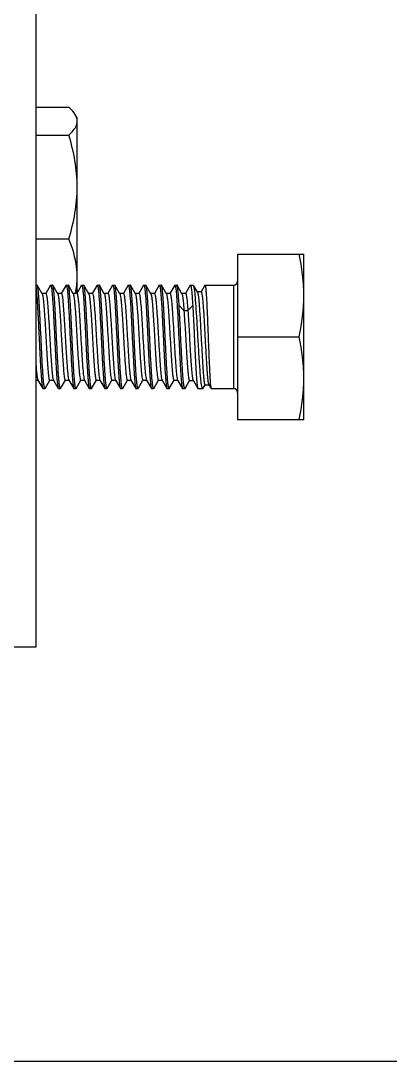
# Model space of a CAD drawing. Extents: x -1396510 to 1250330, y -1892470 to 1623980.
# Drawn here: x -1160263.5 to -1160093.6, y -63546.5 to -63067.9 of the extents above; entities that cross this region are included whole.
import ezdxf

# ---------------------------------------------------------------- set-up
doc = ezdxf.new("R2010")
doc.units = 0
doc.header["$LTSCALE"] = 1000
doc.header["$MEASUREMENT"] = 0

msp = doc.modelspace()

# ---------------------------------------------------------------- linework, layer by layer
at = {"linetype": 'Continuous'}
for p, q in [((-1160256.59, -61890.08), (-1160256.59, -63356.1)), ((-1160256.59, -63107.68), (-1160241.38, -63107.68)), ((-1160237.55, -63112.62), (-1160238.45, -63111.07)), ((-1160237.55, -63193), (-1160237.55, -63112.62)), ((-1160256.59, -63120.48), (-1160241.38, -63120.48)), ((-1160256.59, -63168.26), (-1160241.38, -63168.26)), ((-1160163.78, -63175.23), (-1160163.78, -63251.38)), ((-1160163.78, -63175.23), (-1160133.32, -63175.23)), ((-1160133.32, -63251.38), (-1160133.32, -63175.23)), ((-1160256.59, -63189.51), (-1160256, -63189.51)), ((-1160255.9, -63189.59), (-1160256, -63189.51)), ((-1160253.66, -63193.46), (-1160255.9, -63189.59)), ((-1160251.99, -63193.36), (-1160253.72, -63193.36)), ((-1160253.66, -63193.46), (-1160253.6, -63193.59)), ((-1160249.85, -63189.59), (-1160252.04, -63193.36)), ((-1160249.85, -63189.59), (-1160249.75, -63189.51)), ((-1160249.75, -63189.51), (-1160248.86, -63189.51)), ((-1160248.77, -63189.59), (-1160248.86, -63189.51)), ((-1160246.52, -63193.46), (-1160248.77, -63189.59)), ((-1160244.85, -63193.36), (-1160246.58, -63193.36)), ((-1160242.71, -63189.59), (-1160244.9, -63193.36)), ((-1160242.71, -63189.59), (-1160242.61, -63189.51)), ((-1160242.61, -63189.51), (-1160241.72, -63189.51)), ((-1160241.63, -63189.59), (-1160241.72, -63189.51)), ((-1160239.38, -63193.46), (-1160241.63, -63189.59)), ((-1160237.71, -63193.36), (-1160239.44, -63193.36)), ((-1160239.38, -63193.46), (-1160239.33, -63193.58)), ((-1160238.33, -63193.37), (-1160238.3, -63193.26)), ((-1160235.57, -63189.59), (-1160237.76, -63193.36)), ((-1160235.57, -63189.59), (-1160235.47, -63189.51)), ((-1160235.47, -63189.51), (-1160234.58, -63189.51)), ((-1160234.49, -63189.59), (-1160234.58, -63189.51)), ((-1160232.24, -63193.46), (-1160234.49, -63189.59)), ((-1160230.57, -63193.36), (-1160232.3, -63193.36)), ((-1160232.24, -63193.46), (-1160232.19, -63193.57)), ((-1160228.43, -63189.59), (-1160230.62, -63193.36)), ((-1160228.43, -63189.59), (-1160228.33, -63189.51)), ((-1160228.33, -63189.51), (-1160227.44, -63189.51)), ((-1160227.35, -63189.59), (-1160227.44, -63189.51)), ((-1160225.1, -63193.46), (-1160227.35, -63189.59)), ((-1160223.43, -63193.36), (-1160225.16, -63193.36)), ((-1160225.1, -63193.46), (-1160225.05, -63193.57)), ((-1160221.29, -63189.59), (-1160223.48, -63193.36)), ((-1160221.29, -63189.59), (-1160221.19, -63189.51)), ((-1160221.19, -63189.51), (-1160220.3, -63189.51)), ((-1160217.96, -63193.46), (-1160220.21, -63189.59)), ((-1160216.29, -63193.36), (-1160218.02, -63193.36)), ((-1160214.15, -63189.59), (-1160216.35, -63193.36)), ((-1160214.15, -63189.59), (-1160214.06, -63189.51)), ((-1160214.06, -63189.51), (-1160213.16, -63189.51)), ((-1160213.07, -63189.59), (-1160213.16, -63189.51)), ((-1160210.82, -63193.46), (-1160213.07, -63189.59)), ((-1160209.15, -63193.36), (-1160210.88, -63193.36)), ((-1160210.82, -63193.46), (-1160210.78, -63193.56)), ((-1160207.01, -63189.59), (-1160209.21, -63193.36)), ((-1160207.01, -63189.59), (-1160206.92, -63189.51)), ((-1160206.92, -63189.51), (-1160206.02, -63189.51)), ((-1160205.93, -63189.59), (-1160206.02, -63189.51)), ((-1160203.68, -63193.46), (-1160205.93, -63189.59)), ((-1160202.01, -63193.36), (-1160203.74, -63193.36)), ((-1160203.68, -63193.46), (-1160203.64, -63193.55)), ((-1160199.87, -63189.59), (-1160202.07, -63193.36)), ((-1160199.87, -63189.59), (-1160199.78, -63189.51)), ((-1160199.78, -63189.51), (-1160198.88, -63189.51)), ((-1160198.79, -63189.59), (-1160198.88, -63189.51)), ((-1160196.54, -63193.46), (-1160198.79, -63189.59)), ((-1160194.87, -63193.36), (-1160196.6, -63193.36)), ((-1160196.54, -63193.46), (-1160196.5, -63193.55)), ((-1160192.73, -63189.59), (-1160194.93, -63193.36)), ((-1160192.73, -63189.59), (-1160192.64, -63189.51)), ((-1160192.64, -63189.51), (-1160191.74, -63189.51)), ((-1160189.4, -63193.46), (-1160191.65, -63189.59)), ((-1160187.73, -63193.36), (-1160189.46, -63193.36)), ((-1160185.59, -63189.59), (-1160187.79, -63193.36)), ((-1160185.59, -63189.59), (-1160185.5, -63189.51)), ((-1160185.5, -63189.51), (-1160184.14, -63189.51)), ((-1160184.02, -63189.61), (-1160184.14, -63189.51)), ((-1160182.25, -63192.66), (-1160184.02, -63189.61)), ((-1160180.58, -63192.57), (-1160182.31, -63192.57)), ((-1160178.88, -63189.56), (-1160180.63, -63192.57)), ((-1160178.88, -63189.56), (-1160178.82, -63189.51)), ((-1160178.82, -63189.51), (-1160165.68, -63189.51)), ((-1160165.68, -63189.51), (-1160165.68, -63237.1)), ((-1160190.7, -63198.9), (-1160188.47, -63201.23)), ((-1160188.47, -63201.23), (-1160186.69, -63201.23)), ((-1160186.69, -63201.23), (-1160184.45, -63198.9)), ((-1160218.52, -63213.3), (-1160218.58, -63212.01)), ((-1160212.33, -63212.01), (-1160212.27, -63213.3)), ((-1160163.78, -63213.3), (-1160135.46, -63213.3)), ((-1160256.59, -63233.25), (-1160255.61, -63233.25)), ((-1160255.67, -63233.15), (-1160253.42, -63237.02)), ((-1160252.33, -63237.02), (-1160250.15, -63233.25)), ((-1160250.2, -63233.25), (-1160248.47, -63233.25)), ((-1160248.53, -63233.15), (-1160246.28, -63237.02)), ((-1160245.2, -63237.02), (-1160243.01, -63233.25)), ((-1160243.06, -63233.25), (-1160241.33, -63233.25)), ((-1160241.39, -63233.15), (-1160239.14, -63237.02)), ((-1160238.06, -63237.02), (-1160235.87, -63233.25)), ((-1160235.92, -63233.25), (-1160234.19, -63233.25)), ((-1160234.25, -63233.15), (-1160232, -63237.02)), ((-1160230.92, -63237.02), (-1160228.73, -63233.25)), ((-1160228.78, -63233.25), (-1160227.05, -63233.25)), ((-1160227.11, -63233.15), (-1160224.86, -63237.02)), ((-1160223.78, -63237.02), (-1160221.59, -63233.25)), ((-1160221.64, -63233.25), (-1160219.92, -63233.25)), ((-1160219.97, -63233.15), (-1160217.72, -63237.02)), ((-1160216.64, -63237.02), (-1160214.45, -63233.25)), ((-1160214.5, -63233.25), (-1160212.78, -63233.25)), ((-1160212.83, -63233.15), (-1160210.58, -63237.02)), ((-1160209.5, -63237.02), (-1160207.31, -63233.25)), ((-1160207.37, -63233.25), (-1160205.64, -63233.25)), ((-1160205.69, -63233.15), (-1160203.44, -63237.02)), ((-1160202.36, -63237.02), (-1160200.17, -63233.25)), ((-1160200.23, -63233.25), (-1160198.5, -63233.25)), ((-1160198.55, -63233.15), (-1160196.3, -63237.02)), ((-1160195.22, -63237.02), (-1160193.03, -63233.25)), ((-1160193.09, -63233.25), (-1160191.36, -63233.25)), ((-1160191.41, -63233.15), (-1160189.16, -63237.02)), ((-1160187.99, -63237.01), (-1160185.88, -63233.38)), ((-1160185.94, -63233.38), (-1160184.21, -63233.38)), ((-1160184.27, -63233.29), (-1160182.09, -63237.03)), ((-1160179.7, -63236.97), (-1160178.74, -63235.33)), ((-1160178.78, -63235.3), (-1160177.05, -63235.3)), ((-1160177.1, -63235.22), (-1160177.05, -63235.3)), ((-1160177.05, -63235.3), (-1160176.03, -63237.06)), ((-1160253.42, -63237.02), (-1160253.32, -63237.1)), ((-1160253.32, -63237.1), (-1160252.43, -63237.1)), ((-1160252.33, -63237.02), (-1160252.43, -63237.1)), ((-1160246.28, -63237.02), (-1160246.18, -63237.1)), ((-1160246.18, -63237.1), (-1160245.29, -63237.1)), ((-1160245.2, -63237.02), (-1160245.29, -63237.1)), ((-1160239.14, -63237.02), (-1160239.04, -63237.1)), ((-1160239.04, -63237.1), (-1160238.15, -63237.1)), ((-1160238.06, -63237.02), (-1160238.15, -63237.1)), ((-1160232, -63237.02), (-1160231.9, -63237.1)), ((-1160231.9, -63237.1), (-1160231.01, -63237.1)), ((-1160230.92, -63237.02), (-1160231.01, -63237.1)), ((-1160224.86, -63237.02), (-1160224.76, -63237.1)), ((-1160224.76, -63237.1), (-1160223.87, -63237.1)), ((-1160223.78, -63237.02), (-1160223.87, -63237.1)), ((-1160217.72, -63237.02), (-1160217.62, -63237.1)), ((-1160217.62, -63237.1), (-1160216.73, -63237.1)), ((-1160216.64, -63237.02), (-1160216.73, -63237.1)), ((-1160210.58, -63237.02), (-1160210.49, -63237.1)), ((-1160210.49, -63237.1), (-1160209.59, -63237.1)), ((-1160209.5, -63237.02), (-1160209.59, -63237.1)), ((-1160203.44, -63237.02), (-1160203.35, -63237.1)), ((-1160203.35, -63237.1), (-1160202.45, -63237.1)), ((-1160202.36, -63237.02), (-1160202.45, -63237.1)), ((-1160196.3, -63237.02), (-1160196.21, -63237.1)), ((-1160196.21, -63237.1), (-1160195.31, -63237.1)), ((-1160195.22, -63237.02), (-1160195.31, -63237.1)), ((-1160189.16, -63237.02), (-1160189.07, -63237.1)), ((-1160189.07, -63237.1), (-1160188.1, -63237.1)), ((-1160187.99, -63237.01), (-1160188.1, -63237.1)), ((-1160182.09, -63237.03), (-1160182, -63237.1)), ((-1160182, -63237.1), (-1160179.85, -63237.1)), ((-1160179.7, -63236.97), (-1160179.85, -63237.1)), ((-1160176.03, -63237.06), (-1160175.98, -63237.1)), ((-1160175.98, -63237.1), (-1160165.68, -63237.1)), ((-1160163.78, -63251.38), (-1160133.32, -63251.38)), ((-1160256.59, -63356.1), (-1160451.74, -63356.1)), ((-1160639.75, -63546.48), (-1156356, -63546.48))]:
    msp.add_line(p, q, dxfattribs=at)
for centre, start, end in [((-1160165.68, -63187.6), 270, 0), ((-1160165.68, -63239.01), 0, 90)]:
    msp.add_arc(centre, 1.9, start, end, dxfattribs=at)
for points, knots in [([(-1160238.43, -63111.11), (-1160238.6, -63110.81), (-1160239.44, -63109.54), (-1160240.51, -63108.46), (-1160241.38, -63107.68)], [0, 0, 0, 0, 0.228299, 1, 1, 1, 1]), ([(-1160237.55, -63114.08), (-1160237.55, -63113.83), (-1160237.63, -63112.79), (-1160238.03, -63111.79), (-1160238.43, -63111.11)], [0, 0, 0, 0, 0.23968, 1, 1, 1, 1]), ([(-1160241.38, -63120.48), (-1160240.83, -63119.98), (-1160239.04, -63118.26), (-1160237.55, -63115.85), (-1160237.55, -63114.08)], [0, 0, 0, 0, 0.295183, 1, 1, 1, 1]), ([(-1160237.55, -63185.75), (-1160237.55, -63184.27), (-1160237.92, -63178.27), (-1160239.68, -63172.44), (-1160241.38, -63168.26)], [0, 0, 0, 0, 0.247141, 1, 1, 1, 1]), ([(-1160256.59, -63190.32), (-1160256.4, -63191.38), (-1160256.16, -63194.22), (-1160255.8, -63199.34), (-1160255.46, -63205.93), (-1160255.23, -63210.76), (-1160255.11, -63213.3)], [0, 0, 0, 0, 0.140058, 0.370691, 0.667791, 1, 1, 1, 1]), ([(-1160254.21, -63213.3), (-1160254.35, -63210.42), (-1160254.55, -63206.22), (-1160254.84, -63200.85), (-1160255.04, -63197.37), (-1160255.25, -63194.44), (-1160255.43, -63192.16), (-1160255.65, -63190.63), (-1160255.77, -63189.82), (-1160255.9, -63189.59)], [0, 0, 0, 0, 0.363957, 0.530228, 0.678248, 0.80294, 0.900058, 0.966367, 1, 1, 1, 1]), ([(-1160253.6, -63193.59), (-1160253.49, -63193.88), (-1160253.35, -63194.7), (-1160253.14, -63196.24), (-1160252.94, -63198.38), (-1160252.65, -63202.17), (-1160252.3, -63207.71), (-1160251.97, -63213.58), (-1160251.69, -63218.42), (-1160251.49, -63221.87), (-1160251.28, -63225.02), (-1160251.07, -63227.76), (-1160250.87, -63230), (-1160250.68, -63231.65), (-1160250.49, -63232.67), (-1160250.35, -63233.11), (-1160250.25, -63233.25), (-1160250.2, -63233.25)], [0, 0, 0, 0, 0.023208, 0.06259, 0.116944, 0.184435, 0.349152, 0.534126, 0.626268, 0.713899, 0.79398, 0.86374, 0.920773, 0.963144, 0.989509, 0.996558, 1, 1, 1, 1]), ([(-1160251.99, -63193.36), (-1160251.94, -63193.36), (-1160251.84, -63193.5), (-1160251.7, -63193.96), (-1160251.51, -63195.01), (-1160251.31, -63196.72), (-1160251.1, -63199.03), (-1160250.89, -63201.86), (-1160250.68, -63205.1), (-1160250.47, -63208.64), (-1160250.19, -63213.57), (-1160249.91, -63218.46), (-1160249.62, -63223.12), (-1160249.41, -63226.18), (-1160249.2, -63228.76), (-1160249, -63230.81), (-1160248.79, -63232.19), (-1160248.66, -63232.93), (-1160248.53, -63233.15)], [0, 0, 0, 0, 0.003516, 0.010771, 0.037949, 0.081609, 0.140308, 0.211978, 0.294061, 0.383613, 0.477416, 0.664254, 0.750571, 0.827952, 0.893624, 0.945254, 0.981055, 1, 1, 1, 1]), ([(-1160249.75, -63189.51), (-1160249.7, -63189.51), (-1160249.59, -63189.7), (-1160249.51, -63190.02), (-1160249.4, -63190.61), (-1160249.24, -63191.78), (-1160249.05, -63193.77), (-1160248.84, -63196.69), (-1160248.62, -63200.25), (-1160248.41, -63204.31), (-1160248.19, -63208.72), (-1160248.04, -63211.76), (-1160247.97, -63213.3)], [0, 0, 0, 0, 0.006677, 0.021736, 0.045902, 0.079117, 0.171507, 0.295565, 0.446598, 0.618848, 0.805696, 1, 1, 1, 1]), ([(-1160247.07, -63213.3), (-1160247.21, -63210.42), (-1160247.41, -63206.22), (-1160247.7, -63200.85), (-1160247.9, -63197.37), (-1160248.11, -63194.44), (-1160248.3, -63192.16), (-1160248.52, -63190.63), (-1160248.63, -63189.82), (-1160248.77, -63189.59)], [0, 0, 0, 0, 0.363958, 0.530225, 0.678245, 0.80294, 0.90006, 0.966367, 1, 1, 1, 1]), ([(-1160246.52, -63193.46), (-1160246.45, -63193.58), (-1160246.35, -63193.96), (-1160246.13, -63195.09), (-1160245.91, -63197.21), (-1160245.63, -63200.47), (-1160245.36, -63204.54), (-1160245.08, -63209.16), (-1160244.72, -63215.57), (-1160244.44, -63220.41), (-1160244.23, -63223.58)], [0, 0, 0, 0, 0.014139, 0.038106, 0.114569, 0.22512, 0.362916, 0.519336, 0.684562, 1, 1, 1, 1]), ([(-1160244.85, -63193.36), (-1160244.77, -63193.36), (-1160244.64, -63193.66), (-1160244.52, -63194.14), (-1160244.37, -63195.02), (-1160244.23, -63196.17), (-1160244.09, -63197.64), (-1160243.88, -63200.11), (-1160243.63, -63203.71), (-1160243.34, -63208.47), (-1160243.05, -63213.56), (-1160242.76, -63218.64), (-1160242.55, -63221.98), (-1160242.45, -63223.58)], [0, 0, 0, 0, 0.007549, 0.025288, 0.053782, 0.092698, 0.14142, 0.199125, 0.337396, 0.498012, 0.669894, 0.841157, 1, 1, 1, 1]), ([(-1160242.61, -63189.51), (-1160242.56, -63189.51), (-1160242.46, -63189.7), (-1160242.37, -63190.02), (-1160242.26, -63190.61), (-1160242.1, -63191.78), (-1160241.91, -63193.77), (-1160241.7, -63196.69), (-1160241.48, -63200.25), (-1160241.27, -63204.31), (-1160241.05, -63208.72), (-1160240.9, -63211.76), (-1160240.83, -63213.3)], [0, 0, 0, 0, 0.006686, 0.021758, 0.045933, 0.079154, 0.171555, 0.295617, 0.446646, 0.618881, 0.805711, 1, 1, 1, 1]), ([(-1160239.93, -63213.3), (-1160240.07, -63210.42), (-1160240.27, -63206.22), (-1160240.56, -63200.85), (-1160240.76, -63197.37), (-1160240.97, -63194.44), (-1160241.16, -63192.16), (-1160241.38, -63190.63), (-1160241.49, -63189.82), (-1160241.63, -63189.59)], [0, 0, 0, 0, 0.363963, 0.530225, 0.678242, 0.802937, 0.90006, 0.966368, 1, 1, 1, 1]), ([(-1160239.33, -63193.58), (-1160239.22, -63193.86), (-1160239.07, -63194.68), (-1160238.87, -63196.21), (-1160238.67, -63198.34), (-1160238.37, -63202.13), (-1160238.03, -63207.67), (-1160237.7, -63213.54), (-1160237.42, -63218.39), (-1160237.21, -63221.84), (-1160237, -63225), (-1160236.8, -63227.75), (-1160236.59, -63230), (-1160236.4, -63231.65), (-1160236.21, -63232.67), (-1160236.07, -63233.11), (-1160235.97, -63233.25), (-1160235.92, -63233.25)], [0, 0, 0, 0, 0.022931, 0.062083, 0.116262, 0.183637, 0.34829, 0.533386, 0.625634, 0.713389, 0.793599, 0.863481, 0.920621, 0.963074, 0.989491, 0.996553, 1, 1, 1, 1]), ([(-1160237.71, -63193.36), (-1160237.66, -63193.36), (-1160237.56, -63193.5), (-1160237.42, -63193.96), (-1160237.23, -63195.01), (-1160237.03, -63196.72), (-1160236.82, -63199.03), (-1160236.61, -63201.86), (-1160236.4, -63205.1), (-1160236.19, -63208.64), (-1160235.91, -63213.57), (-1160235.63, -63218.46), (-1160235.34, -63223.12), (-1160235.13, -63226.18), (-1160234.92, -63228.76), (-1160234.73, -63230.81), (-1160234.51, -63232.19), (-1160234.38, -63232.93), (-1160234.25, -63233.15)], [0, 0, 0, 0, 0.003516, 0.010771, 0.037949, 0.081609, 0.140308, 0.211978, 0.294061, 0.383613, 0.477416, 0.664254, 0.750571, 0.827952, 0.893624, 0.945254, 0.981055, 1, 1, 1, 1]), ([(-1160235.47, -63189.51), (-1160235.42, -63189.51), (-1160235.32, -63189.7), (-1160235.23, -63190.02), (-1160235.12, -63190.61), (-1160234.96, -63191.78), (-1160234.77, -63193.77), (-1160234.56, -63196.69), (-1160234.34, -63200.25), (-1160234.13, -63204.31), (-1160233.91, -63208.72), (-1160233.76, -63211.76), (-1160233.69, -63213.3)], [0, 0, 0, 0, 0.006697, 0.021779, 0.045964, 0.079195, 0.171609, 0.295674, 0.446694, 0.618911, 0.805729, 1, 1, 1, 1]), ([(-1160232.79, -63213.3), (-1160232.93, -63210.42), (-1160233.13, -63206.22), (-1160233.42, -63200.85), (-1160233.62, -63197.37), (-1160233.83, -63194.44), (-1160234.02, -63192.16), (-1160234.24, -63190.63), (-1160234.35, -63189.82), (-1160234.49, -63189.59)], [0, 0, 0, 0, 0.363962, 0.530226, 0.678239, 0.802933, 0.900057, 0.966368, 1, 1, 1, 1]), ([(-1160232.19, -63193.57), (-1160232.08, -63193.85), (-1160231.93, -63194.67), (-1160231.73, -63196.2), (-1160231.53, -63198.32), (-1160231.23, -63202.12), (-1160230.89, -63207.65), (-1160230.56, -63213.52), (-1160230.28, -63218.37), (-1160230.07, -63221.83), (-1160229.86, -63224.99), (-1160229.66, -63227.74), (-1160229.45, -63229.99), (-1160229.26, -63231.65), (-1160229.07, -63232.67), (-1160228.93, -63233.11), (-1160228.83, -63233.25), (-1160228.78, -63233.25)], [0, 0, 0, 0, 0.022792, 0.061828, 0.11592, 0.183237, 0.347858, 0.533014, 0.625317, 0.713133, 0.793408, 0.863351, 0.920544, 0.963039, 0.989482, 0.996551, 1, 1, 1, 1]), ([(-1160230.57, -63193.36), (-1160230.52, -63193.36), (-1160230.42, -63193.5), (-1160230.28, -63193.96), (-1160230.09, -63195.01), (-1160229.89, -63196.72), (-1160229.68, -63199.03), (-1160229.47, -63201.86), (-1160229.26, -63205.1), (-1160229.05, -63208.64), (-1160228.77, -63213.57), (-1160228.49, -63218.46), (-1160228.2, -63223.12), (-1160227.99, -63226.18), (-1160227.78, -63228.76), (-1160227.59, -63230.81), (-1160227.37, -63232.19), (-1160227.24, -63232.93), (-1160227.11, -63233.15)], [0, 0, 0, 0, 0.003516, 0.010771, 0.037949, 0.081609, 0.140308, 0.211978, 0.294061, 0.383613, 0.477416, 0.664254, 0.750571, 0.827952, 0.893624, 0.945254, 0.981055, 1, 1, 1, 1]), ([(-1160228.33, -63189.51), (-1160228.28, -63189.51), (-1160228.18, -63189.7), (-1160228.09, -63190.02), (-1160227.98, -63190.61), (-1160227.82, -63191.78), (-1160227.63, -63193.77), (-1160227.42, -63196.69), (-1160227.2, -63200.25), (-1160226.99, -63204.31), (-1160226.77, -63208.72), (-1160226.62, -63211.76), (-1160226.55, -63213.3)], [0, 0, 0, 0, 0.006676, 0.021733, 0.045899, 0.079113, 0.171508, 0.295569, 0.446596, 0.61884, 0.805693, 1, 1, 1, 1]), ([(-1160225.66, -63213.3), (-1160225.79, -63210.42), (-1160225.99, -63206.22), (-1160226.28, -63200.85), (-1160226.48, -63197.37), (-1160226.69, -63194.44), (-1160226.88, -63192.16), (-1160227.1, -63190.63), (-1160227.21, -63189.82), (-1160227.35, -63189.59)], [0, 0, 0, 0, 0.363961, 0.530225, 0.678245, 0.802939, 0.90006, 0.966367, 1, 1, 1, 1]), ([(-1160225.05, -63193.57), (-1160224.94, -63193.85), (-1160224.79, -63194.66), (-1160224.59, -63196.18), (-1160224.39, -63198.31), (-1160224.09, -63202.1), (-1160223.75, -63207.63), (-1160223.42, -63213.51), (-1160223.14, -63218.36), (-1160222.93, -63221.82), (-1160222.72, -63224.98), (-1160222.52, -63227.73), (-1160222.31, -63229.99), (-1160222.12, -63231.64), (-1160221.93, -63232.67), (-1160221.79, -63233.11), (-1160221.69, -63233.25), (-1160221.64, -63233.25)], [0, 0, 0, 0, 0.022654, 0.061574, 0.115578, 0.182837, 0.347426, 0.532643, 0.624999, 0.712877, 0.793216, 0.863221, 0.920468, 0.963004, 0.989473, 0.996549, 1, 1, 1, 1]), ([(-1160223.43, -63193.36), (-1160223.38, -63193.36), (-1160223.28, -63193.5), (-1160223.14, -63193.96), (-1160222.95, -63195.01), (-1160222.75, -63196.72), (-1160222.54, -63199.03), (-1160222.33, -63201.86), (-1160222.12, -63205.1), (-1160221.91, -63208.64), (-1160221.63, -63213.57), (-1160221.35, -63218.46), (-1160221.06, -63223.12), (-1160220.85, -63226.18), (-1160220.64, -63228.76), (-1160220.45, -63230.81), (-1160220.23, -63232.19), (-1160220.1, -63232.93), (-1160219.97, -63233.15)], [0, 0, 0, 0, 0.003516, 0.010772, 0.037949, 0.081609, 0.140308, 0.211978, 0.294061, 0.383612, 0.477416, 0.664254, 0.750571, 0.827952, 0.893624, 0.945254, 0.981055, 1, 1, 1, 1]), ([(-1160221.19, -63189.51), (-1160221.14, -63189.51), (-1160221.04, -63189.7), (-1160220.95, -63190.02), (-1160220.84, -63190.61), (-1160220.68, -63191.78), (-1160220.49, -63193.77), (-1160220.28, -63196.69), (-1160220.06, -63200.25), (-1160219.85, -63204.31), (-1160219.63, -63208.72), (-1160219.48, -63211.76), (-1160219.41, -63213.3)], [0, 0, 0, 0, 0.006689, 0.021763, 0.04594, 0.079164, 0.171568, 0.295631, 0.446657, 0.618886, 0.805714, 1, 1, 1, 1]), ([(-1160220.21, -63189.59), (-1160220.22, -63189.56), (-1160220.24, -63189.53), (-1160220.28, -63189.51), (-1160220.3, -63189.51)], [0, 0, 0, 0, 0.600612, 1, 1, 1, 1]), ([(-1160218.58, -63212.01), (-1160218.71, -63209.26), (-1160218.9, -63205.26), (-1160219.18, -63200.16), (-1160219.37, -63196.89), (-1160219.58, -63194.15), (-1160219.75, -63192), (-1160219.96, -63190.56), (-1160220.08, -63189.8), (-1160220.21, -63189.59)], [0, 0, 0, 0, 0.367266, 0.533405, 0.680662, 0.804347, 0.900563, 0.966339, 1, 1, 1, 1]), ([(-1160217.96, -63193.46), (-1160217.85, -63193.66), (-1160217.72, -63194.31), (-1160217.52, -63195.55), (-1160217.34, -63197.36), (-1160217.14, -63199.66), (-1160216.94, -63202.39), (-1160216.67, -63206.62), (-1160216.48, -63209.94), (-1160216.35, -63212.22)], [0, 0, 0, 0, 0.036414, 0.10397, 0.201071, 0.324823, 0.471425, 0.636308, 1, 1, 1, 1]), ([(-1160216.29, -63193.36), (-1160216.24, -63193.36), (-1160216.14, -63193.5), (-1160216, -63193.96), (-1160215.81, -63195), (-1160215.62, -63196.69), (-1160215.41, -63199), (-1160215.2, -63201.8), (-1160214.91, -63206.27), (-1160214.71, -63209.79), (-1160214.57, -63212.22)], [0, 0, 0, 0, 0.007368, 0.022553, 0.07941, 0.170757, 0.293599, 0.443643, 0.615565, 1, 1, 1, 1]), ([(-1160214.06, -63189.51), (-1160214, -63189.51), (-1160213.9, -63189.68), (-1160213.82, -63189.99), (-1160213.71, -63190.53), (-1160213.56, -63191.63), (-1160213.38, -63193.49), (-1160213.17, -63196.23), (-1160212.96, -63199.58), (-1160212.75, -63203.43), (-1160212.54, -63207.62), (-1160212.4, -63210.53), (-1160212.33, -63212.01)], [0, 0, 0, 0, 0.006689, 0.021571, 0.045424, 0.078208, 0.169526, 0.292465, 0.442701, 0.6149, 0.802905, 1, 1, 1, 1]), ([(-1160211.38, -63213.3), (-1160211.51, -63210.42), (-1160211.71, -63206.22), (-1160212, -63200.85), (-1160212.2, -63197.37), (-1160212.41, -63194.44), (-1160212.6, -63192.16), (-1160212.82, -63190.63), (-1160212.93, -63189.82), (-1160213.07, -63189.59)], [0, 0, 0, 0, 0.363957, 0.530226, 0.678247, 0.80294, 0.900059, 0.966367, 1, 1, 1, 1]), ([(-1160210.78, -63193.56), (-1160210.66, -63193.83), (-1160210.52, -63194.64), (-1160210.31, -63196.15), (-1160210.11, -63198.27), (-1160209.82, -63202.06), (-1160209.47, -63207.59), (-1160209.14, -63213.47), (-1160208.86, -63218.33), (-1160208.65, -63221.8), (-1160208.44, -63224.97), (-1160208.24, -63227.72), (-1160208.03, -63229.98), (-1160207.84, -63231.64), (-1160207.65, -63232.67), (-1160207.51, -63233.11), (-1160207.41, -63233.25), (-1160207.37, -63233.25)], [0, 0, 0, 0, 0.022376, 0.061065, 0.114893, 0.182035, 0.346559, 0.531898, 0.624361, 0.712364, 0.792832, 0.86296, 0.920314, 0.962934, 0.989455, 0.996544, 1, 1, 1, 1]), ([(-1160209.15, -63193.36), (-1160209.1, -63193.36), (-1160209, -63193.5), (-1160208.86, -63193.96), (-1160208.67, -63195.01), (-1160208.47, -63196.72), (-1160208.26, -63199.03), (-1160208.06, -63201.86), (-1160207.84, -63205.1), (-1160207.63, -63208.64), (-1160207.35, -63213.57), (-1160207.07, -63218.46), (-1160206.78, -63223.12), (-1160206.57, -63226.18), (-1160206.36, -63228.76), (-1160206.17, -63230.81), (-1160205.95, -63232.19), (-1160205.82, -63232.93), (-1160205.69, -63233.15)], [0, 0, 0, 0, 0.003515, 0.010772, 0.037949, 0.081609, 0.140308, 0.211978, 0.294061, 0.383612, 0.477416, 0.664253, 0.750571, 0.827952, 0.893624, 0.945254, 0.981055, 1, 1, 1, 1]), ([(-1160206.92, -63189.51), (-1160206.86, -63189.51), (-1160206.76, -63189.7), (-1160206.67, -63190.02), (-1160206.56, -63190.61), (-1160206.41, -63191.78), (-1160206.21, -63193.77), (-1160206, -63196.69), (-1160205.79, -63200.25), (-1160205.57, -63204.31), (-1160205.35, -63208.72), (-1160205.2, -63211.76), (-1160205.13, -63213.3)], [0, 0, 0, 0, 0.00668, 0.021743, 0.045911, 0.079128, 0.171521, 0.29558, 0.446613, 0.618858, 0.805701, 1, 1, 1, 1]), ([(-1160204.24, -63213.3), (-1160204.37, -63210.42), (-1160204.57, -63206.22), (-1160204.86, -63200.85), (-1160205.06, -63197.37), (-1160205.27, -63194.44), (-1160205.46, -63192.16), (-1160205.68, -63190.63), (-1160205.79, -63189.82), (-1160205.93, -63189.59)], [0, 0, 0, 0, 0.363959, 0.530225, 0.678245, 0.80294, 0.900061, 0.966367, 1, 1, 1, 1]), ([(-1160203.64, -63193.55), (-1160203.53, -63193.83), (-1160203.38, -63194.63), (-1160203.17, -63196.14), (-1160202.98, -63198.25), (-1160202.68, -63202.04), (-1160202.34, -63207.58), (-1160202, -63213.45), (-1160201.72, -63218.32), (-1160201.51, -63221.78), (-1160201.31, -63224.96), (-1160201.1, -63227.72), (-1160200.89, -63229.98), (-1160200.7, -63231.64), (-1160200.51, -63232.66), (-1160200.37, -63233.11), (-1160200.27, -63233.25), (-1160200.23, -63233.25)], [0, 0, 0, 0, 0.022237, 0.060809, 0.11455, 0.181633, 0.346125, 0.531524, 0.624042, 0.712107, 0.792639, 0.862829, 0.920237, 0.962898, 0.989446, 0.996542, 1, 1, 1, 1]), ([(-1160202.01, -63193.36), (-1160201.96, -63193.36), (-1160201.86, -63193.5), (-1160201.72, -63193.96), (-1160201.53, -63195.01), (-1160201.33, -63196.72), (-1160201.12, -63199.03), (-1160200.92, -63201.86), (-1160200.7, -63205.1), (-1160200.49, -63208.64), (-1160200.21, -63213.57), (-1160199.93, -63218.46), (-1160199.64, -63223.12), (-1160199.43, -63226.18), (-1160199.22, -63228.76), (-1160199.03, -63230.81), (-1160198.81, -63232.19), (-1160198.68, -63232.93), (-1160198.55, -63233.15)], [0, 0, 0, 0, 0.003515, 0.010772, 0.037949, 0.081609, 0.140308, 0.211978, 0.294061, 0.383612, 0.477415, 0.664253, 0.750571, 0.827952, 0.893624, 0.945254, 0.981055, 1, 1, 1, 1]), ([(-1160199.78, -63189.51), (-1160199.72, -63189.51), (-1160199.62, -63189.7), (-1160199.53, -63190.02), (-1160199.42, -63190.61), (-1160199.27, -63191.78), (-1160199.08, -63193.77), (-1160198.86, -63196.69), (-1160198.65, -63200.25), (-1160198.43, -63204.31), (-1160198.21, -63208.72), (-1160198.06, -63211.76), (-1160197.99, -63213.3)], [0, 0, 0, 0, 0.006689, 0.021764, 0.045941, 0.079165, 0.171569, 0.295632, 0.446659, 0.618889, 0.805716, 1, 1, 1, 1]), ([(-1160197.1, -63213.3), (-1160197.23, -63210.42), (-1160197.43, -63206.22), (-1160197.72, -63200.85), (-1160197.92, -63197.37), (-1160198.13, -63194.44), (-1160198.32, -63192.16), (-1160198.54, -63190.63), (-1160198.65, -63189.82), (-1160198.79, -63189.59)], [0, 0, 0, 0, 0.363963, 0.530225, 0.678242, 0.802937, 0.90006, 0.966368, 1, 1, 1, 1]), ([(-1160196.5, -63193.55), (-1160196.39, -63193.82), (-1160196.24, -63194.62), (-1160196.04, -63196.12), (-1160195.84, -63198.23), (-1160195.54, -63202.02), (-1160195.2, -63207.56), (-1160194.86, -63213.44), (-1160194.58, -63218.3), (-1160194.38, -63221.77), (-1160194.17, -63224.95), (-1160193.96, -63227.71), (-1160193.75, -63229.98), (-1160193.56, -63231.64), (-1160193.37, -63232.66), (-1160193.24, -63233.11), (-1160193.13, -63233.25), (-1160193.09, -63233.25)], [0, 0, 0, 0, 0.022098, 0.060554, 0.114206, 0.18123, 0.34569, 0.53115, 0.623722, 0.711849, 0.792446, 0.862698, 0.92016, 0.962863, 0.989437, 0.99654, 1, 1, 1, 1]), ([(-1160194.87, -63193.36), (-1160194.82, -63193.36), (-1160194.72, -63193.5), (-1160194.58, -63193.96), (-1160194.39, -63195.01), (-1160194.19, -63196.72), (-1160193.98, -63199.03), (-1160193.78, -63201.86), (-1160193.56, -63205.1), (-1160193.35, -63208.64), (-1160193.07, -63213.57), (-1160192.79, -63218.46), (-1160192.5, -63223.12), (-1160192.3, -63226.18), (-1160192.08, -63228.76), (-1160191.89, -63230.81), (-1160191.67, -63232.19), (-1160191.54, -63232.93), (-1160191.41, -63233.15)], [0, 0, 0, 0, 0.003515, 0.010772, 0.037949, 0.081609, 0.140308, 0.211978, 0.294061, 0.383612, 0.477415, 0.664253, 0.750571, 0.827952, 0.893624, 0.945254, 0.981055, 1, 1, 1, 1]), ([(-1160192.64, -63189.51), (-1160192.58, -63189.51), (-1160192.48, -63189.7), (-1160192.4, -63190.02), (-1160192.28, -63190.61), (-1160192.13, -63191.78), (-1160191.94, -63193.77), (-1160191.72, -63196.69), (-1160191.51, -63200.25), (-1160191.29, -63204.31), (-1160191.07, -63208.72), (-1160190.93, -63211.76), (-1160190.85, -63213.3)], [0, 0, 0, 0, 0.006697, 0.021779, 0.045964, 0.079194, 0.171609, 0.295674, 0.446694, 0.618911, 0.805729, 1, 1, 1, 1]), ([(-1160191.65, -63189.59), (-1160191.66, -63189.56), (-1160191.68, -63189.53), (-1160191.73, -63189.51), (-1160191.74, -63189.51)], [0, 0, 0, 0, 0.600476, 1, 1, 1, 1]), ([(-1160190.7, -63198.9), (-1160190.77, -63197.69), (-1160190.91, -63195.53), (-1160191.13, -63192.74), (-1160191.32, -63190.95), (-1160191.5, -63190), (-1160191.59, -63189.69), (-1160191.65, -63189.59)], [0, 0, 0, 0, 0.387446, 0.690986, 0.897716, 0.962073, 1, 1, 1, 1]), ([(-1160189.4, -63193.46), (-1160189.26, -63193.7), (-1160189.13, -63194.54), (-1160188.89, -63196.13), (-1160188.68, -63198.46), (-1160188.54, -63200.24), (-1160188.47, -63201.23)], [0, 0, 0, 0, 0.108395, 0.316903, 0.618184, 1, 1, 1, 1]), ([(-1160187.73, -63193.36), (-1160187.67, -63193.36), (-1160187.55, -63193.58), (-1160187.45, -63193.95), (-1160187.32, -63194.62), (-1160187.13, -63195.96), (-1160186.91, -63198.2), (-1160186.76, -63200.13), (-1160186.69, -63201.23)], [0, 0, 0, 0, 0.023235, 0.075178, 0.15823, 0.271917, 0.585415, 1, 1, 1, 1]), ([(-1160185.5, -63189.51), (-1160185.43, -63189.51), (-1160185.31, -63189.78), (-1160185.21, -63190.21), (-1160185.08, -63191.01), (-1160184.96, -63192.07), (-1160184.83, -63193.43), (-1160184.65, -63195.73), (-1160184.53, -63197.58), (-1160184.45, -63198.9)], [0, 0, 0, 0, 0.021546, 0.072917, 0.155846, 0.269667, 0.412995, 0.584026, 1, 1, 1, 1]), ([(-1160182.04, -63213.3), (-1160182.21, -63210.44), (-1160182.44, -63206.27), (-1160182.78, -63200.94), (-1160183.02, -63197.48), (-1160183.26, -63194.55), (-1160183.48, -63192.25), (-1160183.73, -63190.69), (-1160183.88, -63189.86), (-1160184.02, -63189.61)], [0, 0, 0, 0, 0.361155, 0.526427, 0.673911, 0.798642, 0.896457, 0.964179, 1, 1, 1, 1]), ([(-1160182.25, -63192.66), (-1160182.12, -63192.89), (-1160181.99, -63193.69), (-1160181.76, -63195.19), (-1160181.56, -63197.41), (-1160181.35, -63200.22), (-1160181.14, -63203.53), (-1160180.84, -63208.58), (-1160180.56, -63213.84), (-1160180.28, -63219.13), (-1160180.07, -63222.9), (-1160179.86, -63226.34), (-1160179.65, -63229.33), (-1160179.44, -63231.78), (-1160179.25, -63233.57), (-1160179.07, -63234.68), (-1160178.93, -63235.15), (-1160178.83, -63235.3), (-1160178.78, -63235.3)], [0, 0, 0, 0, 0.018844, 0.055045, 0.107437, 0.174076, 0.252464, 0.339678, 0.527511, 0.621285, 0.710453, 0.791854, 0.862644, 0.920393, 0.963178, 0.989688, 0.996707, 1, 1, 1, 1]), ([(-1160180.58, -63192.57), (-1160180.53, -63192.57), (-1160180.42, -63192.72), (-1160180.33, -63193.01), (-1160180.22, -63193.52), (-1160180.07, -63194.54), (-1160179.88, -63196.26), (-1160179.67, -63198.8), (-1160179.45, -63201.88), (-1160179.24, -63205.4), (-1160179.02, -63209.23), (-1160178.74, -63214.53), (-1160178.46, -63219.76), (-1160178.17, -63224.73), (-1160177.97, -63227.96), (-1160177.76, -63230.67), (-1160177.57, -63232.8), (-1160177.35, -63234.24), (-1160177.23, -63234.99), (-1160177.1, -63235.22)], [0, 0, 0, 0, 0.003488, 0.010904, 0.022688, 0.038824, 0.083607, 0.143647, 0.216697, 0.300025, 0.390537, 0.484902, 0.671459, 0.756962, 0.833182, 0.897479, 0.947675, 0.982144, 1, 1, 1, 1]), ([(-1160178.82, -63189.51), (-1160178.77, -63189.51), (-1160178.68, -63189.71), (-1160178.61, -63190.02), (-1160178.52, -63190.61), (-1160178.39, -63191.78), (-1160178.23, -63193.77), (-1160178.06, -63196.69), (-1160177.88, -63200.25), (-1160177.7, -63204.31), (-1160177.53, -63208.72), (-1160177.41, -63211.76), (-1160177.35, -63213.3)], [0, 0, 0, 0, 0.006203, 0.021073, 0.045141, 0.078305, 0.170688, 0.294821, 0.44599, 0.618417, 0.805472, 1, 1, 1, 1]), ([(-1160189.95, -63213.3), (-1160190.01, -63212.02), (-1160190.25, -63207.22), (-1160190.49, -63202.41), (-1160190.7, -63198.9)], [0, 0, 0, 0, 0.2673, 1, 1, 1, 1]), ([(-1160188.47, -63201.23), (-1160188.35, -63202.84), (-1160188.14, -63206.25), (-1160187.83, -63211.51), (-1160187.53, -63216.91), (-1160187.22, -63222.04), (-1160186.96, -63225.96), (-1160186.74, -63228.66), (-1160186.59, -63230.28), (-1160186.44, -63231.55), (-1160186.28, -63232.53), (-1160186.16, -63233.04), (-1160186.02, -63233.38), (-1160185.94, -63233.38)], [0, 0, 0, 0, 0.15003, 0.317321, 0.489066, 0.652114, 0.794019, 0.853588, 0.904016, 0.944371, 0.97394, 0.992316, 1, 1, 1, 1]), ([(-1160186.69, -63201.23), (-1160186.45, -63204.48), (-1160186.16, -63209.5), (-1160185.78, -63216.21), (-1160185.49, -63221.19), (-1160185.2, -63225.62), (-1160184.95, -63228.82), (-1160184.74, -63230.87), (-1160184.59, -63231.97), (-1160184.45, -63232.74), (-1160184.34, -63233.15), (-1160184.27, -63233.29)], [0, 0, 0, 0, 0.303539, 0.468638, 0.62733, 0.768529, 0.882427, 0.926602, 0.961222, 0.985757, 1, 1, 1, 1]), ([(-1160184.45, -63198.9), (-1160184.39, -63199.98), (-1160184.12, -63204.78), (-1160183.89, -63209.59), (-1160183.72, -63213.3)], [0, 0, 0, 0, 0.22604, 1, 1, 1, 1]), ([(-1160216.35, -63212.22), (-1160216.27, -63213.57), (-1160216.12, -63216.22), (-1160215.9, -63220.08), (-1160215.67, -63223.67), (-1160215.45, -63226.83), (-1160215.23, -63229.43), (-1160215.03, -63231.21), (-1160214.87, -63232.26), (-1160214.75, -63232.78), (-1160214.67, -63233.08), (-1160214.56, -63233.25), (-1160214.5, -63233.25)], [0, 0, 0, 0, 0.191103, 0.376469, 0.548513, 0.700189, 0.825314, 0.918839, 0.952565, 0.977198, 0.992701, 1, 1, 1, 1]), ([(-1160214.57, -63212.22), (-1160214.42, -63214.72), (-1160214.22, -63218.37), (-1160213.93, -63223.06), (-1160213.72, -63226.14), (-1160213.5, -63228.74), (-1160213.31, -63230.79), (-1160213.09, -63232.19), (-1160212.96, -63232.93), (-1160212.83, -63233.15)], [0, 0, 0, 0, 0.357179, 0.522363, 0.670515, 0.796289, 0.895183, 0.963748, 1, 1, 1, 1]), ([(-1160255.11, -63213.3), (-1160254.97, -63216.19), (-1160254.77, -63220.39), (-1160254.49, -63225.76), (-1160254.28, -63229.24), (-1160254.07, -63232.17), (-1160253.89, -63234.45), (-1160253.67, -63235.98), (-1160253.55, -63236.79), (-1160253.42, -63237.02)], [0, 0, 0, 0, 0.364017, 0.530302, 0.678331, 0.803024, 0.900132, 0.966412, 1, 1, 1, 1]), ([(-1160252.43, -63237.1), (-1160252.48, -63237.1), (-1160252.59, -63236.91), (-1160252.67, -63236.59), (-1160252.78, -63236), (-1160252.94, -63234.83), (-1160253.13, -63232.84), (-1160253.34, -63229.92), (-1160253.56, -63226.36), (-1160253.78, -63222.3), (-1160253.99, -63217.89), (-1160254.14, -63214.85), (-1160254.21, -63213.3)], [0, 0, 0, 0, 0.006682, 0.021748, 0.045918, 0.079135, 0.171528, 0.295585, 0.446611, 0.618853, 0.805701, 1, 1, 1, 1]), ([(-1160247.97, -63213.3), (-1160247.83, -63216.19), (-1160247.63, -63220.39), (-1160247.35, -63225.77), (-1160247.14, -63229.24), (-1160246.93, -63232.17), (-1160246.75, -63234.45), (-1160246.53, -63235.98), (-1160246.41, -63236.79), (-1160246.28, -63237.02)], [0, 0, 0, 0, 0.364034, 0.530327, 0.678354, 0.803043, 0.900143, 0.966415, 1, 1, 1, 1]), ([(-1160246.46, -63225.57), (-1160246.51, -63224.61), (-1160246.73, -63220.53), (-1160246.92, -63216.44), (-1160247.07, -63213.3)], [0, 0, 0, 0, 0.233581, 1, 1, 1, 1]), ([(-1160240.83, -63213.3), (-1160240.78, -63214.37), (-1160240.58, -63218.46), (-1160240.38, -63222.55), (-1160240.21, -63225.57)], [0, 0, 0, 0, 0.261816, 1, 1, 1, 1]), ([(-1160238.15, -63237.1), (-1160238.2, -63237.1), (-1160238.31, -63236.91), (-1160238.39, -63236.59), (-1160238.5, -63236), (-1160238.66, -63234.83), (-1160238.85, -63232.84), (-1160239.06, -63229.92), (-1160239.28, -63226.36), (-1160239.5, -63222.29), (-1160239.72, -63217.89), (-1160239.86, -63214.85), (-1160239.93, -63213.3)], [0, 0, 0, 0, 0.006692, 0.02177, 0.045951, 0.079177, 0.171585, 0.295649, 0.446674, 0.618898, 0.805721, 1, 1, 1, 1]), ([(-1160233.69, -63213.3), (-1160233.55, -63216.19), (-1160233.35, -63220.39), (-1160233.07, -63225.77), (-1160232.86, -63229.24), (-1160232.65, -63232.17), (-1160232.47, -63234.45), (-1160232.25, -63235.98), (-1160232.13, -63236.79), (-1160232, -63237.02)], [0, 0, 0, 0, 0.364024, 0.530311, 0.678341, 0.803035, 0.90014, 0.966414, 1, 1, 1, 1]), ([(-1160231.01, -63237.1), (-1160231.06, -63237.1), (-1160231.17, -63236.91), (-1160231.25, -63236.59), (-1160231.36, -63236), (-1160231.52, -63234.83), (-1160231.71, -63232.84), (-1160231.92, -63229.92), (-1160232.14, -63226.36), (-1160232.36, -63222.3), (-1160232.58, -63217.89), (-1160232.72, -63214.85), (-1160232.79, -63213.3)], [0, 0, 0, 0, 0.006683, 0.021749, 0.045921, 0.079139, 0.171536, 0.295597, 0.446627, 0.618868, 0.805705, 1, 1, 1, 1]), ([(-1160226.55, -63213.3), (-1160226.41, -63216.19), (-1160226.21, -63220.39), (-1160225.93, -63225.77), (-1160225.72, -63229.24), (-1160225.51, -63232.17), (-1160225.33, -63234.45), (-1160225.11, -63235.98), (-1160224.99, -63236.79), (-1160224.86, -63237.02)], [0, 0, 0, 0, 0.364021, 0.530312, 0.678344, 0.803036, 0.900139, 0.966413, 1, 1, 1, 1]), ([(-1160223.87, -63237.1), (-1160223.92, -63237.1), (-1160224.03, -63236.91), (-1160224.11, -63236.59), (-1160224.22, -63236), (-1160224.38, -63234.83), (-1160224.57, -63232.84), (-1160224.78, -63229.92), (-1160225, -63226.36), (-1160225.22, -63222.3), (-1160225.44, -63217.89), (-1160225.58, -63214.85), (-1160225.66, -63213.3)], [0, 0, 0, 0, 0.006673, 0.021728, 0.04589, 0.079102, 0.171488, 0.295544, 0.446579, 0.618833, 0.80569, 1, 1, 1, 1]), ([(-1160219.41, -63213.3), (-1160219.27, -63216.19), (-1160219.07, -63220.39), (-1160218.79, -63225.77), (-1160218.58, -63229.24), (-1160218.37, -63232.17), (-1160218.19, -63234.45), (-1160217.97, -63235.98), (-1160217.85, -63236.79), (-1160217.72, -63237.02)], [0, 0, 0, 0, 0.364022, 0.530315, 0.678347, 0.803036, 0.900137, 0.966413, 1, 1, 1, 1]), ([(-1160216.73, -63237.1), (-1160216.78, -63237.1), (-1160216.89, -63236.91), (-1160216.97, -63236.59), (-1160217.08, -63236), (-1160217.24, -63234.83), (-1160217.43, -63232.84), (-1160217.64, -63229.92), (-1160217.86, -63226.36), (-1160218.08, -63222.3), (-1160218.3, -63217.89), (-1160218.44, -63214.85), (-1160218.52, -63213.3)], [0, 0, 0, 0, 0.006671, 0.021725, 0.045886, 0.079098, 0.171491, 0.295553, 0.446588, 0.618835, 0.805687, 1, 1, 1, 1]), ([(-1160212.27, -63213.3), (-1160212.13, -63216.19), (-1160211.93, -63220.39), (-1160211.65, -63225.76), (-1160211.44, -63229.24), (-1160211.23, -63232.17), (-1160211.05, -63234.45), (-1160210.83, -63235.98), (-1160210.71, -63236.79), (-1160210.58, -63237.02)], [0, 0, 0, 0, 0.364016, 0.530299, 0.678328, 0.803022, 0.900132, 0.966412, 1, 1, 1, 1]), ([(-1160209.59, -63237.1), (-1160209.64, -63237.1), (-1160209.75, -63236.91), (-1160209.83, -63236.59), (-1160209.95, -63236), (-1160210.1, -63234.83), (-1160210.29, -63232.84), (-1160210.5, -63229.92), (-1160210.72, -63226.36), (-1160210.94, -63222.3), (-1160211.16, -63217.89), (-1160211.3, -63214.85), (-1160211.38, -63213.3)], [0, 0, 0, 0, 0.006683, 0.021751, 0.045922, 0.07914, 0.171535, 0.295594, 0.446618, 0.618857, 0.805703, 1, 1, 1, 1]), ([(-1160205.13, -63213.3), (-1160204.99, -63216.19), (-1160204.79, -63220.39), (-1160204.51, -63225.77), (-1160204.3, -63229.24), (-1160204.09, -63232.17), (-1160203.91, -63234.45), (-1160203.69, -63235.98), (-1160203.57, -63236.79), (-1160203.44, -63237.02)], [0, 0, 0, 0, 0.364034, 0.530325, 0.678352, 0.803041, 0.900142, 0.966414, 1, 1, 1, 1]), ([(-1160202.45, -63237.1), (-1160202.51, -63237.1), (-1160202.61, -63236.91), (-1160202.69, -63236.59), (-1160202.81, -63236), (-1160202.96, -63234.83), (-1160203.15, -63232.84), (-1160203.37, -63229.92), (-1160203.58, -63226.36), (-1160203.8, -63222.29), (-1160204.02, -63217.89), (-1160204.16, -63214.85), (-1160204.24, -63213.3)], [0, 0, 0, 0, 0.006696, 0.021778, 0.045963, 0.079194, 0.171608, 0.295673, 0.446692, 0.618909, 0.805729, 1, 1, 1, 1]), ([(-1160197.99, -63213.3), (-1160197.85, -63216.19), (-1160197.65, -63220.39), (-1160197.37, -63225.77), (-1160197.16, -63229.24), (-1160196.95, -63232.17), (-1160196.77, -63234.45), (-1160196.55, -63235.98), (-1160196.43, -63236.79), (-1160196.3, -63237.02)], [0, 0, 0, 0, 0.364027, 0.530312, 0.678339, 0.803032, 0.900139, 0.966415, 1, 1, 1, 1]), ([(-1160195.31, -63237.1), (-1160195.37, -63237.1), (-1160195.47, -63236.91), (-1160195.55, -63236.59), (-1160195.67, -63236), (-1160195.82, -63234.83), (-1160196.01, -63232.84), (-1160196.23, -63229.92), (-1160196.44, -63226.36), (-1160196.66, -63222.29), (-1160196.88, -63217.89), (-1160197.02, -63214.85), (-1160197.1, -63213.3)], [0, 0, 0, 0, 0.006693, 0.021771, 0.045952, 0.079179, 0.171588, 0.295652, 0.446676, 0.6189, 0.805722, 1, 1, 1, 1]), ([(-1160190.85, -63213.3), (-1160190.71, -63216.19), (-1160190.51, -63220.39), (-1160190.23, -63225.77), (-1160190.02, -63229.24), (-1160189.82, -63232.17), (-1160189.63, -63234.45), (-1160189.41, -63235.98), (-1160189.29, -63236.79), (-1160189.16, -63237.02)], [0, 0, 0, 0, 0.364025, 0.530311, 0.678341, 0.803035, 0.90014, 0.966414, 1, 1, 1, 1]), ([(-1160188.1, -63237.1), (-1160188.15, -63237.1), (-1160188.26, -63236.91), (-1160188.35, -63236.59), (-1160188.47, -63236), (-1160188.63, -63234.83), (-1160188.83, -63232.84), (-1160189.05, -63229.92), (-1160189.28, -63226.36), (-1160189.5, -63222.3), (-1160189.73, -63217.89), (-1160189.88, -63214.85), (-1160189.95, -63213.3)], [0, 0, 0, 0, 0.006868, 0.022, 0.046199, 0.079427, 0.17181, 0.295831, 0.44681, 0.618994, 0.805771, 1, 1, 1, 1]), ([(-1160183.72, -63213.3), (-1160183.58, -63216.2), (-1160183.39, -63220.41), (-1160183.11, -63225.8), (-1160182.91, -63229.28), (-1160182.71, -63232.21), (-1160182.54, -63234.49), (-1160182.32, -63236.01), (-1160182.22, -63236.81), (-1160182.09, -63237.03)], [0, 0, 0, 0, 0.365079, 0.53175, 0.679987, 0.804667, 0.901508, 0.967249, 1, 1, 1, 1]), ([(-1160179.85, -63237.1), (-1160179.91, -63237.1), (-1160180.04, -63236.93), (-1160180.23, -63236.34), (-1160180.47, -63235.01), (-1160180.72, -63232.85), (-1160180.98, -63229.92), (-1160181.25, -63226.36), (-1160181.51, -63222.29), (-1160181.78, -63217.89), (-1160181.95, -63214.85), (-1160182.04, -63213.3)], [0, 0, 0, 0, 0.007547, 0.022985, 0.080637, 0.173055, 0.296975, 0.447746, 0.61965, 0.806111, 1, 1, 1, 1]), ([(-1160177.35, -63213.3), (-1160177.24, -63216.23), (-1160177.08, -63220.48), (-1160176.85, -63225.92), (-1160176.69, -63229.42), (-1160176.53, -63232.34), (-1160176.4, -63234.61), (-1160176.21, -63236.08), (-1160176.15, -63236.85), (-1160176.03, -63237.06)], [0, 0, 0, 0, 0.36864, 0.53657, 0.68548, 0.810114, 0.906077, 0.97003, 1, 1, 1, 1]), ([(-1160256.59, -63225.51), (-1160256.52, -63226.49), (-1160256.38, -63228.24), (-1160256.18, -63230.53), (-1160255.94, -63232.08), (-1160255.81, -63232.91), (-1160255.67, -63233.15)], [0, 0, 0, 0, 0.381924, 0.683092, 0.891493, 1, 1, 1, 1]), ([(-1160245.29, -63237.1), (-1160245.37, -63237.1), (-1160245.49, -63236.74), (-1160245.61, -63236.23), (-1160245.75, -63235.22), (-1160245.89, -63233.91), (-1160246.03, -63232.24), (-1160246.24, -63229.43), (-1160246.37, -63227.17), (-1160246.46, -63225.57)], [0, 0, 0, 0, 0.021095, 0.073096, 0.157182, 0.272316, 0.416719, 0.588047, 1, 1, 1, 1]), ([(-1160244.23, -63223.58), (-1160244.14, -63224.92), (-1160244.01, -63226.81), (-1160243.81, -63229.17), (-1160243.66, -63230.57), (-1160243.53, -63231.67), (-1160243.38, -63232.51), (-1160243.27, -63232.96), (-1160243.14, -63233.25), (-1160243.06, -63233.25)], [0, 0, 0, 0, 0.410879, 0.581806, 0.725913, 0.840918, 0.925076, 0.977487, 1, 1, 1, 1]), ([(-1160242.45, -63223.58), (-1160242.37, -63224.81), (-1160242.21, -63227), (-1160241.96, -63229.86), (-1160241.75, -63231.72), (-1160241.55, -63232.71), (-1160241.45, -63233.04), (-1160241.39, -63233.15)], [0, 0, 0, 0, 0.381097, 0.684377, 0.893928, 0.960143, 1, 1, 1, 1]), ([(-1160240.21, -63225.57), (-1160240.13, -63227.05), (-1160239.97, -63229.7), (-1160239.75, -63232.8), (-1160239.56, -63234.76), (-1160239.43, -63235.8), (-1160239.3, -63236.52), (-1160239.21, -63236.9), (-1160239.14, -63237.02)], [0, 0, 0, 0, 0.386254, 0.691736, 0.808776, 0.899775, 0.963628, 1, 1, 1, 1])]:
    msp.add_open_spline(points, degree=3, knots=knots, dxfattribs=at)
for points in [[(-1160237.55, -63144.37), (-1160237.55, -63136.31), (-1160239.07, -63128.21), (-1160241.38, -63120.48)], [(-1160241.38, -63168.26), (-1160239.07, -63160.53), (-1160237.55, -63152.44), (-1160237.55, -63144.37)], [(-1160133.32, -63194.27), (-1160133.32, -63187.88), (-1160134.15, -63181.48), (-1160135.46, -63175.23)], [(-1160238.3, -63193.26), (-1160237.82, -63190.79), (-1160237.55, -63188.26), (-1160237.55, -63185.75)], [(-1160135.46, -63213.3), (-1160134.15, -63207.05), (-1160133.32, -63200.65), (-1160133.32, -63194.27)], [(-1160133.32, -63232.34), (-1160133.32, -63225.96), (-1160134.15, -63219.55), (-1160135.46, -63213.3)], [(-1160135.46, -63251.38), (-1160134.15, -63245.13), (-1160133.32, -63238.73), (-1160133.32, -63232.34)]]:
    msp.add_open_spline(points, degree=3, dxfattribs=at)

doc.saveas('drawing.dxf')
